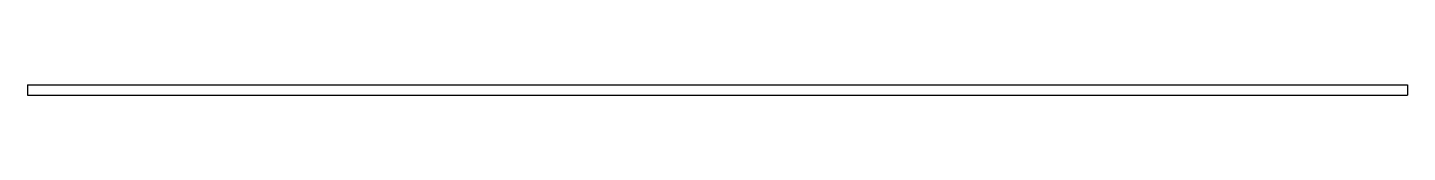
# Model space of a CAD drawing. Extents: x 0 to 23, y -17.2 to -17.
import ezdxf

# ---------------------------------------------------------------- set-up
doc = ezdxf.new("R2010")
doc.units = 0
doc.header["$MEASUREMENT"] = 0
doc.layers.add('MODELSKETCH_VISIBLE', color=7, linetype='CONTINUOUS')

msp = doc.modelspace()

# ---------------------------------------------------------------- linework, layer by layer
at = {"layer": 'MODELSKETCH_VISIBLE'}
for p, q in [((0, -17), (23, -17)), ((0, -17), (0, -17.175)), ((23, -17), (23, -17.175)), ((0, -17.175), (23, -17.175))]:
    msp.add_line(p, q, dxfattribs=at)

doc.saveas('drawing.dxf')
